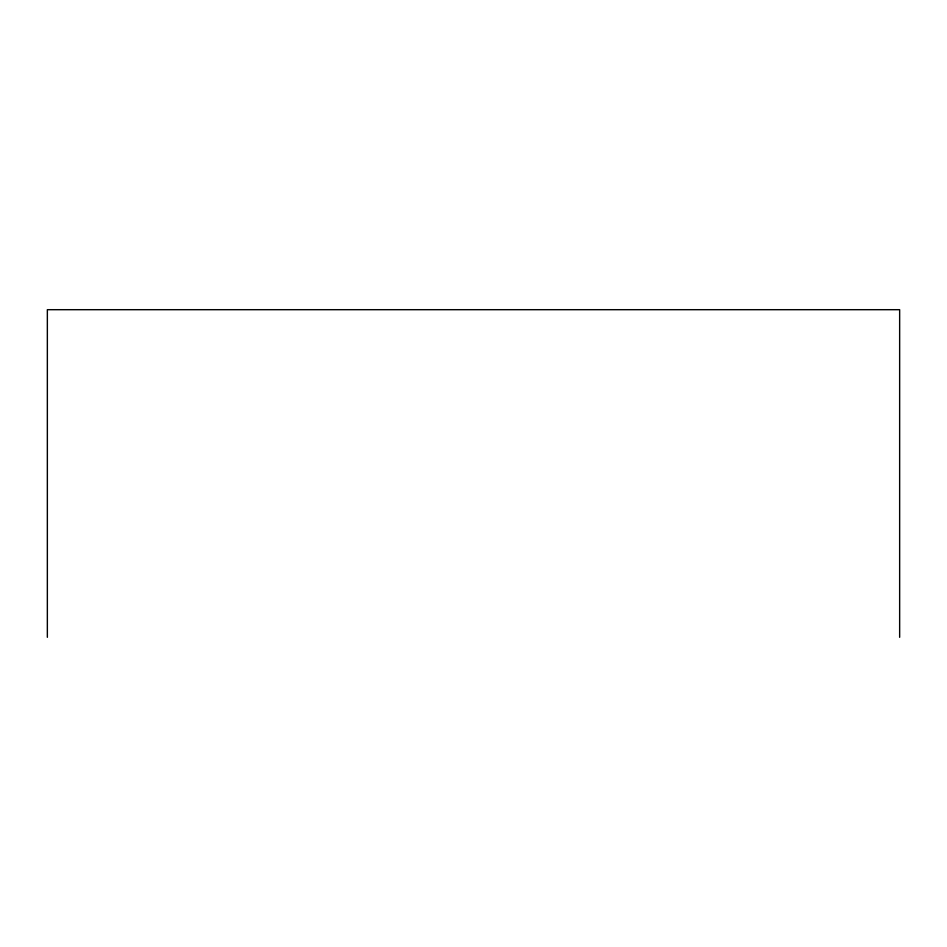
<?xml version="1.0" encoding="UTF-8"?>
<svg xmlns="http://www.w3.org/2000/svg" width="947" height="947" viewBox="0 0 947 947"><rect width="100%" height="100%" fill="white"/><g stroke="black" fill="none" stroke-linecap="round" stroke-linejoin="round"><path stroke-width="1.42" d="M899.65 637.307L899.65 309.693L47.35 309.693L47.35 637.307"/></g></svg>
